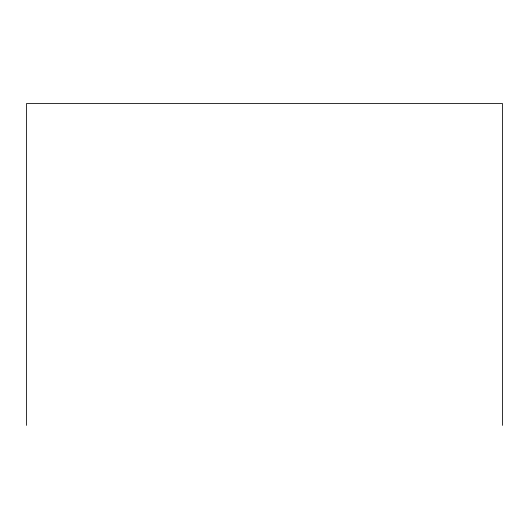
<?xml version="1.0" encoding="UTF-8"?>
<svg xmlns="http://www.w3.org/2000/svg" width="529" height="529" viewBox="0 0 529 529"><rect width="100%" height="100%" fill="white"/><g stroke="black" fill="none" stroke-linecap="round" stroke-linejoin="round"><path stroke-width="0.79" d="M502.55 425.402L502.55 103.598L26.45 103.598L26.45 425.402"/></g></svg>
